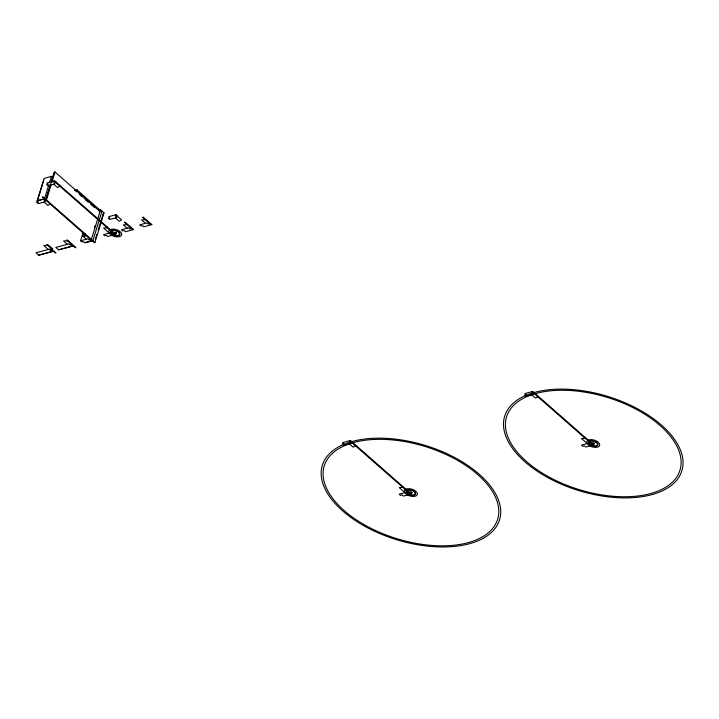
<?xml version="1.0" encoding="UTF-8"?>
<svg xmlns="http://www.w3.org/2000/svg" width="719" height="719" viewBox="0 0 719 719"><rect width="100%" height="100%" fill="white"/><g stroke="black" fill="none" stroke-linecap="round" stroke-linejoin="round"><path stroke-width="1.08" d="M51.058 184.891L46.438 199.918L44.147 200.529L45.468 201.697L38.269 203.63L36.939 202.47L43.868 179.948M48.784 184.981L44.497 198.92L37.163 200.889L44.093 178.375L51.426 176.398L52.622 177.593M49.44 182.833L51.426 176.398M50.645 184.028L45.692 200.116L90.648 239.58M51.301 181.889L54.276 172.218L55.021 172.021L99.977 211.485L99.231 211.692M50.77 183.992L45.818 200.08L42.286 196.979L42.906 196.817L94.917 242.483L104.03 212.887L100.516 209.804L99.896 209.966L77.113 189.969L74.938 190.553M51.426 181.853L54.401 172.183M51.723 182.752L55.021 172.021M76.996 189.996L76.466 191.703L74.785 190.22M77.113 189.969L76.591 191.667L77.212 191.506M101.981 211.089L92.877 240.685L84.923 242.824L83.44 241.521L81.894 241.944L80.573 240.775L83.206 232.201M86.352 239.22L82.523 235.859L83.512 232.641M82.523 235.859L83.952 235.481L84.608 233.333M83.952 235.481L84.608 236.057L85.273 233.918M94.423 227.77L95.061 225.613M99.896 209.966L99.357 211.656M100.516 209.804L91.412 239.4L89.102 240.002L87.772 238.834L80.573 240.775M95.276 239.481L96.903 234.196M98.206 229.963L100.48 222.566M101.127 220.454L103.41 213.049L104.03 212.887M349.344 443.83L353.406 442.58A90.72 48.209 17.1 0 1 496.847 500.613A90.72 48.209 17.1 0 1 385.699 534.828A90.72 48.209 17.1 0 1 349.344 443.83L353.173 447.191L355.483 445.807M531.674 394.767L535.727 393.518A90.72 48.209 17.1 0 1 679.167 451.541A90.72 48.209 17.1 0 1 568.019 485.765A90.72 48.209 17.1 0 1 531.674 394.767L535.502 398.119L537.812 396.744M351.537 441.655L349.452 442.284A92.706 49.269 17.1 0 0 343.565 444.459L341.732 445.286A92.706 49.269 17.1 0 0 390.471 537.704A92.706 49.269 17.1 0 0 498.348 499.741A92.706 49.269 17.1 0 0 353.676 441.08L349.452 442.284L350.773 443.452L343.565 445.385L342.244 444.225L343.79 443.812L342.469 442.643L350.45 440.495L411.466 494.106L409.372 492.973M533.858 392.592L531.772 393.221A92.706 49.269 17.1 0 0 525.886 395.396L524.061 396.214A92.706 49.269 17.1 0 0 572.791 488.632A92.706 49.269 17.1 0 0 680.668 450.669A92.706 49.269 17.1 0 0 536.006 392.017L531.772 393.221L533.094 394.38L525.895 396.322L524.564 395.153L526.119 394.74L524.798 393.581L532.77 391.433L593.795 445.043L591.692 443.911M56.109 182.069L53.781 182.689L55.111 183.848L47.903 185.79L46.582 184.63L48.128 184.208L46.807 183.048L54.788 180.9L115.804 234.511L113.701 233.378M59.821 186.212L57.511 187.596L53.682 184.235M44.955 198.615L37.011 200.754L38.493 202.057L36.939 202.47M50.186 204.052L47.867 205.436L44.048 202.075M106.376 227.087L107.122 226.889M107.203 227.815L103.563 228.031L109.279 233.055M47.562 245.269L43.796 245.53L48.281 249.466M67.298 240.721L63.533 240.973L67.361 244.334M84.608 236.057L86.163 235.643M126.993 224.652L123.353 224.876L127.182 228.229M145.283 219.735L141.643 219.951L145.472 223.312M50.492 249.628L52.793 249.017L47.643 244.496L46.897 244.694L52.047 249.214M116.199 232.731L112.029 233.828L110.708 232.668L103.5 234.61L104.821 235.769L106.376 235.356L107.697 236.515L115.022 234.538M132.242 228.417L129.932 229.01L128.602 227.851L121.403 229.792L122.724 230.952L124.27 230.538L125.6 231.698L132.925 229.721M150.532 223.492L148.222 224.085L146.892 222.926L139.693 224.867L141.014 226.027L142.56 225.613L143.881 226.773L151.215 224.804M38.601 255.11L53.26 251.165M58.446 249.772L73.104 245.826M84.761 242.68L92.095 240.712M73.886 245.799L58.607 249.906L55.803 247.444L68.907 243.912L70.237 245.08L72.529 244.46L67.379 239.939L66.633 240.137L75.315 247.758L75.935 247.597L72.403 244.496M94.917 242.483L94.297 242.654L90.774 239.553M402.038 486.682L402.784 486.484M584.367 437.619L585.113 437.413M402.865 487.41L399.234 487.626L404.95 492.65M585.194 438.338L581.554 438.563L587.27 443.578M411.87 492.326L407.691 493.423L406.37 492.263L399.162 494.205L400.492 495.364L402.038 494.951L403.359 496.11L410.693 494.133M594.191 443.255L590.02 444.36L588.699 443.192L581.491 445.133L582.812 446.292L584.358 445.879L585.688 447.038L593.013 445.07M532.123 391.603L533.444 392.772M531.997 391.639L592.887 445.106M149.894 223.636L151.997 224.777L143.306 217.147L142.569 217.354L149.768 223.672M131.604 228.561L133.707 229.694L125.016 222.072L124.279 222.27L131.478 228.597M115.75 214.783L121.565 219.888L119.246 221.272L115.426 217.911M79.117 193.887L82.496 196.853M84.177 198.327L88.392 202.03M79.791 194.624L82.281 196.808M85.606 199.729L88.095 201.913M90.585 204.097L94.737 207.746M54.132 181.08L55.453 182.24M349.802 440.675L351.124 441.834M54.006 181.107L114.905 234.574M349.677 440.711L410.567 494.169M51.157 250.212L49.836 249.053L35.95 252.782L38.754 255.245L54.033 251.138L56.082 252.935L55.462 253.106L51.93 250.005L50.384 250.419L49.063 249.259M111.319 231.266L111.229 231.392A4.377 2.328 17.1 0 0 115.75 235.473A4.377 2.328 17.1 0 0 118.923 232.552A4.377 2.328 17.1 0 0 111.822 230.844L111.679 230.934A4.377 2.328 17.1 0 0 111.319 231.266M406.981 490.861L406.9 490.987A4.377 2.328 17.1 0 0 411.412 495.067A4.377 2.328 17.1 0 0 414.593 492.147A4.377 2.328 17.1 0 0 407.484 490.439L407.34 490.529A4.377 2.328 17.1 0 0 406.981 490.861M589.31 441.79L589.221 441.915A4.377 2.328 17.1 0 0 593.741 445.996A4.377 2.328 17.1 0 0 596.914 443.075A4.377 2.328 17.1 0 0 589.814 441.376L589.661 441.466A4.377 2.328 17.1 0 0 589.31 441.79M109.656 229.972L109.603 230.008A6.66 3.541 17.1 0 0 111.831 235.338L112.182 235.526A6.66 3.541 17.1 0 0 120.729 236.102A6.66 3.541 17.1 0 0 119.048 230.826A6.66 3.541 17.1 0 0 110.286 229.586L110.223 229.622A5.842 3.101 17.1 0 0 109.656 229.972M405.327 489.567L405.273 489.612A6.66 3.541 17.1 0 0 407.502 494.933L407.853 495.121A6.66 3.541 17.1 0 0 416.4 495.697A6.66 3.541 17.1 0 0 414.71 490.421A6.66 3.541 17.1 0 0 405.947 489.181L405.893 489.217A5.842 3.101 17.1 0 0 405.327 489.567M587.648 440.504L587.594 440.54A6.66 3.541 17.1 0 0 589.823 445.861L590.173 446.059A6.66 3.541 17.1 0 0 598.72 446.634A6.66 3.541 17.1 0 0 597.04 441.358A6.66 3.541 17.1 0 0 588.277 440.118A5.842 3.101 17.1 0 0 587.648 440.495M111.454 230.592L111.283 230.691A4.871 2.588 17.1 0 0 113.269 234.969L113.539 235.095A4.871 2.588 17.1 0 0 119.498 235.077A4.871 2.588 17.1 0 0 117.709 231.212A4.871 2.588 17.1 0 0 111.454 230.592M407.116 490.187L406.954 490.295A4.871 2.588 17.1 0 0 408.931 494.564L409.21 494.69A4.871 2.588 17.1 0 0 415.169 494.672A4.871 2.588 17.1 0 0 413.371 490.816A4.871 2.588 17.1 0 0 407.116 490.187M589.445 441.115L589.274 441.223A4.871 2.588 17.1 0 0 591.261 445.501L591.53 445.627A4.871 2.588 17.1 0 0 597.489 445.6A4.871 2.588 17.1 0 0 595.7 441.745A4.871 2.588 17.1 0 0 589.445 441.115M115.876 214.756L108.542 216.725L109.872 217.884L108.317 218.306L109.639 219.466L116.846 217.524L115.525 216.365L117.197 215.916L115.876 214.756M114.339 233.235A1.258 0.674 17.1 0 0 116.424 233.459A1.258 0.674 17.1 0 0 115.049 232.255A1.258 0.674 17.1 0 0 114.339 233.235M410.01 492.83A1.258 0.674 17.1 0 0 412.086 493.054A1.258 0.674 17.1 0 0 410.711 491.85A1.258 0.674 17.1 0 0 410.01 492.83M592.33 443.758A1.258 0.674 17.1 0 0 594.415 443.991A1.258 0.674 17.1 0 0 593.04 442.778A1.258 0.674 17.1 0 0 592.33 443.758"/></g></svg>
